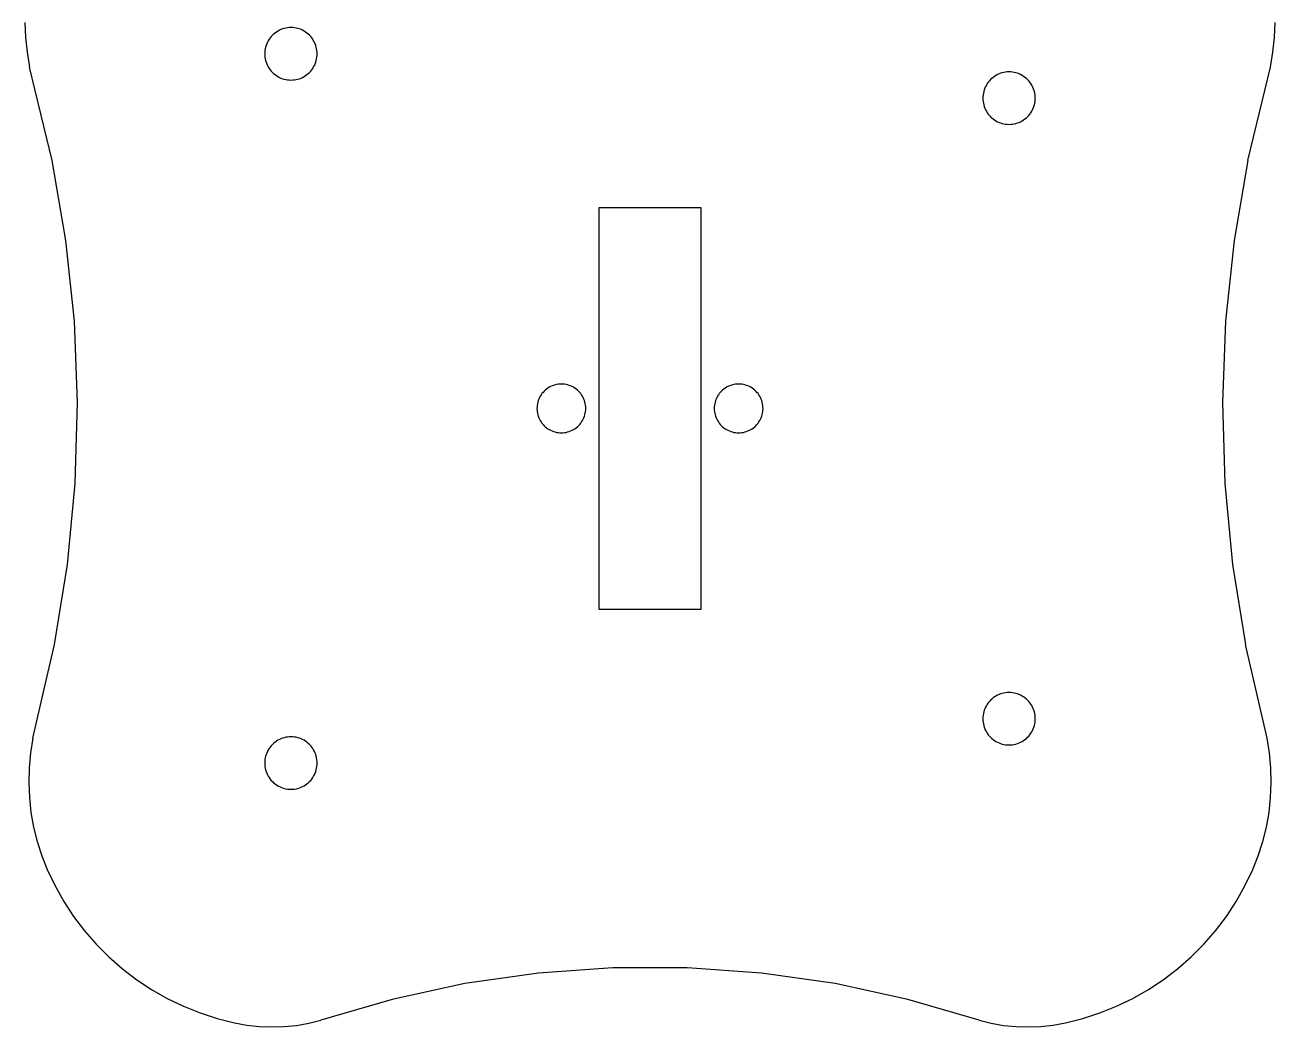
# Model space of a CAD drawing. Extents: x -22.3 to 21.7, y -13.4 to 13.4.
# Drawn here: x 7.222 to 10.553, y -9.896 to -7.226 of the extents above; entities that cross this region are included whole.
import ezdxf

# ---------------------------------------------------------------- set-up
doc = ezdxf.new("R2010")
doc.units = 0
doc.header["$MEASUREMENT"] = 0
doc.layers.get('0').update_dxf_attribs({"linetype": 'CONTINUOUS'})

msp = doc.modelspace()

# ---------------------------------------------------------------- linework, layer by layer
for p, q in [((7.2223, -7.2195), (7.2237, -7.2594)), ((10.5517, -7.2594), (10.5531, -7.2195)), ((7.2237, -7.2594), (7.2277, -7.2991)), ((7.8756, -7.2607), (7.8729, -7.2644)), ((7.8785, -7.2571), (7.8756, -7.2607)), ((7.8816, -7.2538), (7.8785, -7.2571)), ((7.8849, -7.2507), (7.8816, -7.2538)), ((7.8885, -7.2478), (7.8849, -7.2507)), ((7.8922, -7.2451), (7.8885, -7.2478)), ((7.8961, -7.2427), (7.8922, -7.2451)), ((7.9001, -7.2405), (7.8961, -7.2427)), ((7.9043, -7.2386), (7.9001, -7.2405)), ((7.9085, -7.237), (7.9043, -7.2386)), ((7.9129, -7.2357), (7.9085, -7.237)), ((7.9174, -7.2347), (7.9129, -7.2357)), ((7.9219, -7.2339), (7.9174, -7.2347)), ((7.9264, -7.2335), (7.9219, -7.2339)), ((7.931, -7.2333), (7.9264, -7.2335)), ((7.9356, -7.2335), (7.931, -7.2333)), ((7.9401, -7.2339), (7.9356, -7.2335)), ((7.9446, -7.2347), (7.9401, -7.2339)), ((7.9491, -7.2357), (7.9446, -7.2347)), ((7.9535, -7.237), (7.9491, -7.2357)), ((7.9578, -7.2386), (7.9535, -7.237)), ((7.9619, -7.2405), (7.9578, -7.2386)), ((7.966, -7.2427), (7.9619, -7.2405)), ((7.9698, -7.2451), (7.966, -7.2427)), ((7.9736, -7.2478), (7.9698, -7.2451)), ((7.9771, -7.2507), (7.9736, -7.2478)), ((7.9804, -7.2538), (7.9771, -7.2507)), ((7.9836, -7.2571), (7.9804, -7.2538)), ((7.9865, -7.2607), (7.9836, -7.2571)), ((7.9891, -7.2644), (7.9865, -7.2607)), ((10.5477, -7.2991), (10.5517, -7.2594)), ((7.8617, -7.2941), (7.8613, -7.2986)), ((7.8625, -7.2896), (7.8617, -7.2941)), ((7.8635, -7.2851), (7.8625, -7.2896)), ((7.8648, -7.2807), (7.8635, -7.2851)), ((7.8664, -7.2765), (7.8648, -7.2807)), ((7.8683, -7.2723), (7.8664, -7.2765)), ((7.8705, -7.2683), (7.8683, -7.2723)), ((7.8729, -7.2644), (7.8705, -7.2683)), ((7.9915, -7.2683), (7.9891, -7.2644)), ((7.9937, -7.2723), (7.9915, -7.2683)), ((7.9956, -7.2765), (7.9937, -7.2723)), ((7.9972, -7.2807), (7.9956, -7.2765)), ((7.9985, -7.2851), (7.9972, -7.2807)), ((7.9995, -7.2896), (7.9985, -7.2851)), ((8.0003, -7.2941), (7.9995, -7.2896)), ((8.0007, -7.2986), (8.0003, -7.2941)), ((7.2277, -7.2991), (7.2344, -7.3384)), ((7.8613, -7.2986), (7.8611, -7.3032)), ((7.8611, -7.3032), (7.8613, -7.3078)), ((7.8613, -7.3078), (7.8617, -7.3123)), ((7.8617, -7.3123), (7.8625, -7.3168)), ((7.8625, -7.3168), (7.8635, -7.3213)), ((7.8635, -7.3213), (7.8648, -7.3257)), ((7.8648, -7.3257), (7.8664, -7.3299)), ((7.9956, -7.3299), (7.9972, -7.3257)), ((7.9972, -7.3257), (7.9985, -7.3213)), ((7.9985, -7.3213), (7.9995, -7.3168)), ((7.9995, -7.3168), (8.0003, -7.3123)), ((8.0003, -7.3123), (8.0007, -7.3078)), ((8.0009, -7.3032), (8.0007, -7.2986)), ((8.0007, -7.3078), (8.0009, -7.3032)), ((10.541, -7.3384), (10.5477, -7.2991)), ((7.2946, -7.5875), (7.2344, -7.3384)), ((7.8664, -7.3299), (7.8683, -7.3341)), ((7.8683, -7.3341), (7.8705, -7.3381)), ((7.8705, -7.3381), (7.8729, -7.342)), ((7.8729, -7.342), (7.8756, -7.3457)), ((7.8756, -7.3457), (7.8785, -7.3493)), ((7.8785, -7.3493), (7.8816, -7.3526)), ((7.8816, -7.3526), (7.8849, -7.3557)), ((7.8849, -7.3557), (7.8885, -7.3586)), ((7.8885, -7.3586), (7.8922, -7.3613)), ((7.9698, -7.3613), (7.9736, -7.3586)), ((7.9736, -7.3586), (7.9771, -7.3557)), ((7.9771, -7.3557), (7.9804, -7.3526)), ((7.9804, -7.3526), (7.9836, -7.3493)), ((7.9836, -7.3493), (7.9865, -7.3457)), ((7.9865, -7.3457), (7.9891, -7.342)), ((7.9891, -7.342), (7.9915, -7.3381)), ((7.9915, -7.3381), (7.9937, -7.3341)), ((7.9937, -7.3341), (7.9956, -7.3299)), ((9.8095, -7.3608), (9.8056, -7.3632)), ((9.8135, -7.3586), (9.8095, -7.3608)), ((9.8177, -7.3567), (9.8135, -7.3586)), ((9.8219, -7.3551), (9.8177, -7.3567)), ((9.8263, -7.3538), (9.8219, -7.3551)), ((9.8308, -7.3528), (9.8263, -7.3538)), ((9.8353, -7.352), (9.8308, -7.3528)), ((9.8398, -7.3516), (9.8353, -7.352)), ((9.8444, -7.3514), (9.8398, -7.3516)), ((9.849, -7.3516), (9.8444, -7.3514)), ((9.8535, -7.352), (9.849, -7.3516)), ((9.858, -7.3528), (9.8535, -7.352)), ((9.8625, -7.3538), (9.858, -7.3528)), ((9.8669, -7.3551), (9.8625, -7.3538)), ((9.8711, -7.3567), (9.8669, -7.3551)), ((9.8753, -7.3586), (9.8711, -7.3567)), ((9.8793, -7.3608), (9.8753, -7.3586)), ((9.8832, -7.3632), (9.8793, -7.3608)), ((10.4808, -7.5875), (10.541, -7.3384)), ((7.8922, -7.3613), (7.8961, -7.3637)), ((7.8961, -7.3637), (7.9001, -7.3659)), ((7.9001, -7.3659), (7.9043, -7.3678)), ((7.9043, -7.3678), (7.9085, -7.3694)), ((7.9085, -7.3694), (7.9129, -7.3707)), ((7.9129, -7.3707), (7.9174, -7.3717)), ((7.9174, -7.3717), (7.9219, -7.3725)), ((7.9219, -7.3725), (7.9264, -7.3729)), ((7.9264, -7.3729), (7.931, -7.3731)), ((7.931, -7.3731), (7.9356, -7.3729)), ((7.9356, -7.3729), (7.9401, -7.3725)), ((7.9401, -7.3725), (7.9446, -7.3717)), ((7.9446, -7.3717), (7.9491, -7.3707)), ((7.9491, -7.3707), (7.9535, -7.3694)), ((7.9535, -7.3694), (7.9578, -7.3678)), ((7.9578, -7.3678), (7.9619, -7.3659)), ((7.9619, -7.3659), (7.966, -7.3637)), ((7.966, -7.3637), (7.9698, -7.3613)), ((9.7817, -7.3904), (9.7798, -7.3946)), ((9.7839, -7.3864), (9.7817, -7.3904)), ((9.7863, -7.3825), (9.7839, -7.3864)), ((9.789, -7.3788), (9.7863, -7.3825)), ((9.7919, -7.3752), (9.789, -7.3788)), ((9.795, -7.3719), (9.7919, -7.3752)), ((9.7983, -7.3688), (9.795, -7.3719)), ((9.8019, -7.3659), (9.7983, -7.3688)), ((9.8056, -7.3632), (9.8019, -7.3659)), ((9.8869, -7.3659), (9.8832, -7.3632)), ((9.8905, -7.3688), (9.8869, -7.3659)), ((9.8938, -7.3719), (9.8905, -7.3688)), ((9.8969, -7.3752), (9.8938, -7.3719)), ((9.8998, -7.3788), (9.8969, -7.3752)), ((9.9025, -7.3825), (9.8998, -7.3788)), ((9.9049, -7.3864), (9.9025, -7.3825)), ((9.9071, -7.3904), (9.9049, -7.3864)), ((9.909, -7.3946), (9.9071, -7.3904)), ((9.7747, -7.4167), (9.7745, -7.4213)), ((9.7745, -7.4213), (9.7747, -7.4259)), ((9.7751, -7.4122), (9.7747, -7.4167)), ((9.7747, -7.4259), (9.7751, -7.4304)), ((9.7759, -7.4077), (9.7751, -7.4122)), ((9.7769, -7.4032), (9.7759, -7.4077)), ((9.7782, -7.3988), (9.7769, -7.4032)), ((9.7798, -7.3946), (9.7782, -7.3988)), ((9.9106, -7.3988), (9.909, -7.3946)), ((9.9119, -7.4032), (9.9106, -7.3988)), ((9.9129, -7.4077), (9.9119, -7.4032)), ((9.9137, -7.4122), (9.9129, -7.4077)), ((9.9141, -7.4167), (9.9137, -7.4122)), ((9.9137, -7.4304), (9.9141, -7.4259)), ((9.9143, -7.4213), (9.9141, -7.4167)), ((9.9141, -7.4259), (9.9143, -7.4213)), ((9.7751, -7.4304), (9.7759, -7.4349)), ((9.7759, -7.4349), (9.7769, -7.4394)), ((9.7769, -7.4394), (9.7782, -7.4438)), ((9.7782, -7.4438), (9.7798, -7.4481)), ((9.7798, -7.4481), (9.7817, -7.4522)), ((9.7817, -7.4522), (9.7839, -7.4562)), ((9.7839, -7.4562), (9.7863, -7.4601)), ((9.7863, -7.4601), (9.789, -7.4638)), ((9.8998, -7.4638), (9.9025, -7.4601)), ((9.9025, -7.4601), (9.9049, -7.4562)), ((9.9049, -7.4562), (9.9071, -7.4522)), ((9.9071, -7.4522), (9.909, -7.4481)), ((9.909, -7.4481), (9.9106, -7.4438)), ((9.9106, -7.4438), (9.9119, -7.4394)), ((9.9119, -7.4394), (9.9129, -7.4349)), ((9.9129, -7.4349), (9.9137, -7.4304)), ((9.789, -7.4638), (9.7919, -7.4674)), ((9.7919, -7.4674), (9.795, -7.4707)), ((9.795, -7.4707), (9.7983, -7.4738)), ((9.7983, -7.4738), (9.8019, -7.4767)), ((9.8019, -7.4767), (9.8056, -7.4794)), ((9.8056, -7.4794), (9.8095, -7.4818)), ((9.8095, -7.4818), (9.8135, -7.484)), ((9.8135, -7.484), (9.8177, -7.4859)), ((9.8177, -7.4859), (9.8219, -7.4875)), ((9.8219, -7.4875), (9.8263, -7.4888)), ((9.8263, -7.4888), (9.8308, -7.4898)), ((9.8308, -7.4898), (9.8353, -7.4906)), ((9.8353, -7.4906), (9.8398, -7.491)), ((9.8398, -7.491), (9.8444, -7.4912)), ((9.8444, -7.4912), (9.849, -7.491)), ((9.849, -7.491), (9.8535, -7.4906)), ((9.8535, -7.4906), (9.858, -7.4898)), ((9.858, -7.4898), (9.8625, -7.4888)), ((9.8625, -7.4888), (9.8669, -7.4875)), ((9.8669, -7.4875), (9.8711, -7.4859)), ((9.8711, -7.4859), (9.8753, -7.484)), ((9.8753, -7.484), (9.8793, -7.4818)), ((9.8793, -7.4818), (9.8832, -7.4794)), ((9.8832, -7.4794), (9.8869, -7.4767)), ((9.8869, -7.4767), (9.8905, -7.4738)), ((9.8905, -7.4738), (9.8938, -7.4707)), ((9.8938, -7.4707), (9.8969, -7.4674)), ((9.8969, -7.4674), (9.8998, -7.4638)), ((7.3314, -7.8007), (7.2946, -7.5875)), ((10.4808, -7.5875), (10.444, -7.8007)), ((8.7519, -7.7126), (9.0235, -7.7126)), ((8.7519, -8.7835), (8.7519, -7.7126)), ((9.0235, -7.7126), (9.0235, -8.7835)), ((7.354, -8.0159), (7.3314, -7.8007)), ((10.444, -7.8007), (10.4215, -8.0159)), ((7.3622, -8.2321), (7.354, -8.0159)), ((10.4215, -8.0159), (10.4132, -8.2321)), ((8.619, -8.1918), (8.6154, -8.1941)), ((8.6228, -8.1898), (8.619, -8.1918)), ((8.6266, -8.1881), (8.6228, -8.1898)), ((8.6306, -8.1866), (8.6266, -8.1881)), ((8.6347, -8.1853), (8.6306, -8.1866)), ((8.6388, -8.1844), (8.6347, -8.1853)), ((8.643, -8.1837), (8.6388, -8.1844)), ((8.6472, -8.1833), (8.643, -8.1837)), ((8.6515, -8.1831), (8.6472, -8.1833)), ((8.6557, -8.1833), (8.6515, -8.1831)), ((8.66, -8.1837), (8.6557, -8.1833)), ((8.6642, -8.1844), (8.66, -8.1837)), ((8.6683, -8.1853), (8.6642, -8.1844)), ((8.6724, -8.1866), (8.6683, -8.1853)), ((8.6763, -8.1881), (8.6724, -8.1866)), ((8.6802, -8.1898), (8.6763, -8.1881)), ((8.684, -8.1918), (8.6802, -8.1898)), ((8.6876, -8.1941), (8.684, -8.1918)), ((9.0914, -8.1918), (9.0878, -8.1941)), ((9.0952, -8.1898), (9.0914, -8.1918)), ((9.0991, -8.1881), (9.0952, -8.1898)), ((9.103, -8.1866), (9.0991, -8.1881)), ((9.1071, -8.1853), (9.103, -8.1866)), ((9.1113, -8.1844), (9.1071, -8.1853)), ((9.1154, -8.1837), (9.1113, -8.1844)), ((9.1197, -8.1833), (9.1154, -8.1837)), ((9.1239, -8.1831), (9.1197, -8.1833)), ((9.1282, -8.1833), (9.1239, -8.1831)), ((9.1324, -8.1837), (9.1282, -8.1833)), ((9.1366, -8.1844), (9.1324, -8.1837)), ((9.1407, -8.1853), (9.1366, -8.1844)), ((9.1448, -8.1866), (9.1407, -8.1853)), ((9.1488, -8.1881), (9.1448, -8.1866)), ((9.1527, -8.1898), (9.1488, -8.1881)), ((9.1564, -8.1918), (9.1527, -8.1898)), ((9.16, -8.1941), (9.1564, -8.1918)), ((8.5915, -8.2232), (8.59, -8.2272)), ((8.5932, -8.2193), (8.5915, -8.2232)), ((8.5952, -8.2156), (8.5932, -8.2193)), ((8.5975, -8.212), (8.5952, -8.2156)), ((8.5999, -8.2085), (8.5975, -8.212)), ((8.6026, -8.2052), (8.5999, -8.2085)), ((8.6055, -8.2021), (8.6026, -8.2052)), ((8.6087, -8.1992), (8.6055, -8.2021)), ((8.6119, -8.1965), (8.6087, -8.1992)), ((8.6154, -8.1941), (8.6119, -8.1965)), ((8.691, -8.1965), (8.6876, -8.1941)), ((8.6943, -8.1992), (8.691, -8.1965)), ((8.6974, -8.2021), (8.6943, -8.1992)), ((8.7003, -8.2052), (8.6974, -8.2021)), ((8.703, -8.2085), (8.7003, -8.2052)), ((8.7055, -8.212), (8.703, -8.2085)), ((8.7077, -8.2156), (8.7055, -8.212)), ((8.7097, -8.2193), (8.7077, -8.2156)), ((8.7115, -8.2232), (8.7097, -8.2193)), ((8.713, -8.2272), (8.7115, -8.2232)), ((9.0639, -8.2232), (9.0624, -8.2272)), ((9.0657, -8.2193), (9.0639, -8.2232)), ((9.0677, -8.2156), (9.0657, -8.2193)), ((9.0699, -8.212), (9.0677, -8.2156)), ((9.0724, -8.2085), (9.0699, -8.212)), ((9.0751, -8.2052), (9.0724, -8.2085)), ((9.078, -8.2021), (9.0751, -8.2052)), ((9.0811, -8.1992), (9.078, -8.2021)), ((9.0844, -8.1965), (9.0811, -8.1992)), ((9.0878, -8.1941), (9.0844, -8.1965)), ((9.1635, -8.1965), (9.16, -8.1941)), ((9.1668, -8.1992), (9.1635, -8.1965)), ((9.1699, -8.2021), (9.1668, -8.1992)), ((9.1728, -8.2052), (9.1699, -8.2021)), ((9.1755, -8.2085), (9.1728, -8.2052)), ((9.1779, -8.212), (9.1755, -8.2085)), ((9.1802, -8.2156), (9.1779, -8.212)), ((9.1822, -8.2193), (9.1802, -8.2156)), ((9.1839, -8.2232), (9.1822, -8.2193)), ((9.1854, -8.2272), (9.1839, -8.2232)), ((7.3561, -8.4484), (7.3622, -8.2321)), ((8.5867, -8.2438), (8.5865, -8.2481)), ((8.5865, -8.2481), (8.5867, -8.2523)), ((8.5871, -8.2396), (8.5867, -8.2438)), ((8.5867, -8.2523), (8.5871, -8.2566)), ((8.5878, -8.2354), (8.5871, -8.2396)), ((8.5871, -8.2566), (8.5878, -8.2608)), ((8.5887, -8.2313), (8.5878, -8.2354)), ((8.59, -8.2272), (8.5887, -8.2313)), ((8.7142, -8.2313), (8.713, -8.2272)), ((8.7152, -8.2354), (8.7142, -8.2313)), ((8.7159, -8.2396), (8.7152, -8.2354)), ((8.7152, -8.2608), (8.7159, -8.2566)), ((8.7163, -8.2438), (8.7159, -8.2396)), ((8.7159, -8.2566), (8.7163, -8.2523)), ((8.7164, -8.2481), (8.7163, -8.2438)), ((8.7163, -8.2523), (8.7164, -8.2481)), ((9.0591, -8.2438), (9.059, -8.2481)), ((9.059, -8.2481), (9.0591, -8.2523)), ((9.0595, -8.2396), (9.0591, -8.2438)), ((9.0591, -8.2523), (9.0595, -8.2566)), ((9.0602, -8.2354), (9.0595, -8.2396)), ((9.0595, -8.2566), (9.0602, -8.2608)), ((9.0612, -8.2313), (9.0602, -8.2354)), ((9.0624, -8.2272), (9.0612, -8.2313)), ((9.1867, -8.2313), (9.1854, -8.2272)), ((9.1876, -8.2354), (9.1867, -8.2313)), ((9.1883, -8.2396), (9.1876, -8.2354)), ((9.1876, -8.2608), (9.1883, -8.2566)), ((9.1887, -8.2438), (9.1883, -8.2396)), ((9.1883, -8.2566), (9.1887, -8.2523)), ((9.1889, -8.2481), (9.1887, -8.2438)), ((9.1887, -8.2523), (9.1889, -8.2481)), ((10.4132, -8.2321), (10.4193, -8.4484)), ((8.5878, -8.2608), (8.5887, -8.2649)), ((8.5887, -8.2649), (8.59, -8.269)), ((8.59, -8.269), (8.5915, -8.2729)), ((8.5915, -8.2729), (8.5932, -8.2768)), ((8.5932, -8.2768), (8.5952, -8.2806)), ((8.5952, -8.2806), (8.5975, -8.2842)), ((8.5975, -8.2842), (8.5999, -8.2876)), ((8.5999, -8.2876), (8.6026, -8.2909)), ((8.6026, -8.2909), (8.6055, -8.294)), ((8.6974, -8.294), (8.7003, -8.2909)), ((8.7003, -8.2909), (8.703, -8.2876)), ((8.703, -8.2876), (8.7055, -8.2842)), ((8.7055, -8.2842), (8.7077, -8.2806)), ((8.7077, -8.2806), (8.7097, -8.2768)), ((8.7097, -8.2768), (8.7115, -8.2729)), ((8.7115, -8.2729), (8.713, -8.269)), ((8.713, -8.269), (8.7142, -8.2649)), ((8.7142, -8.2649), (8.7152, -8.2608)), ((9.0602, -8.2608), (9.0612, -8.2649)), ((9.0612, -8.2649), (9.0624, -8.269)), ((9.0624, -8.269), (9.0639, -8.2729)), ((9.0639, -8.2729), (9.0657, -8.2768)), ((9.0657, -8.2768), (9.0677, -8.2806)), ((9.0677, -8.2806), (9.0699, -8.2842)), ((9.0699, -8.2842), (9.0724, -8.2876)), ((9.0724, -8.2876), (9.0751, -8.2909)), ((9.0751, -8.2909), (9.078, -8.294)), ((9.1699, -8.294), (9.1728, -8.2909)), ((9.1728, -8.2909), (9.1755, -8.2876)), ((9.1755, -8.2876), (9.1779, -8.2842)), ((9.1779, -8.2842), (9.1802, -8.2806)), ((9.1802, -8.2806), (9.1822, -8.2768)), ((9.1822, -8.2768), (9.1839, -8.2729)), ((9.1839, -8.2729), (9.1854, -8.269)), ((9.1854, -8.269), (9.1867, -8.2649)), ((9.1867, -8.2649), (9.1876, -8.2608)), ((8.6055, -8.294), (8.6087, -8.2969)), ((8.6087, -8.2969), (8.6119, -8.2996)), ((8.6119, -8.2996), (8.6154, -8.3021)), ((8.6154, -8.3021), (8.619, -8.3043)), ((8.619, -8.3043), (8.6228, -8.3063)), ((8.6228, -8.3063), (8.6266, -8.3081)), ((8.6266, -8.3081), (8.6306, -8.3096)), ((8.6306, -8.3096), (8.6347, -8.3108)), ((8.6347, -8.3108), (8.6388, -8.3118)), ((8.6388, -8.3118), (8.643, -8.3125)), ((8.643, -8.3125), (8.6472, -8.3129)), ((8.6472, -8.3129), (8.6515, -8.313)), ((8.6515, -8.313), (8.6557, -8.3129)), ((8.6557, -8.3129), (8.66, -8.3125)), ((8.66, -8.3125), (8.6642, -8.3118)), ((8.6642, -8.3118), (8.6683, -8.3108)), ((8.6683, -8.3108), (8.6724, -8.3096)), ((8.6724, -8.3096), (8.6763, -8.3081)), ((8.6763, -8.3081), (8.6802, -8.3063)), ((8.6802, -8.3063), (8.684, -8.3043)), ((8.684, -8.3043), (8.6876, -8.3021)), ((8.6876, -8.3021), (8.691, -8.2996)), ((8.691, -8.2996), (8.6943, -8.2969)), ((8.6943, -8.2969), (8.6974, -8.294)), ((9.078, -8.294), (9.0811, -8.2969)), ((9.0811, -8.2969), (9.0844, -8.2996)), ((9.0844, -8.2996), (9.0878, -8.3021)), ((9.0878, -8.3021), (9.0914, -8.3043)), ((9.0914, -8.3043), (9.0952, -8.3063)), ((9.0952, -8.3063), (9.0991, -8.3081)), ((9.0991, -8.3081), (9.103, -8.3096)), ((9.103, -8.3096), (9.1071, -8.3108)), ((9.1071, -8.3108), (9.1113, -8.3118)), ((9.1113, -8.3118), (9.1154, -8.3125)), ((9.1154, -8.3125), (9.1197, -8.3129)), ((9.1197, -8.3129), (9.1239, -8.313)), ((9.1239, -8.313), (9.1282, -8.3129)), ((9.1282, -8.3129), (9.1324, -8.3125)), ((9.1324, -8.3125), (9.1366, -8.3118)), ((9.1366, -8.3118), (9.1407, -8.3108)), ((9.1407, -8.3108), (9.1448, -8.3096)), ((9.1448, -8.3096), (9.1488, -8.3081)), ((9.1488, -8.3081), (9.1527, -8.3063)), ((9.1527, -8.3063), (9.1564, -8.3043)), ((9.1564, -8.3043), (9.16, -8.3021)), ((9.16, -8.3021), (9.1635, -8.2996)), ((9.1635, -8.2996), (9.1668, -8.2969)), ((9.1668, -8.2969), (9.1699, -8.294)), ((7.3356, -8.6638), (7.3561, -8.4484)), ((10.4193, -8.4484), (10.4398, -8.6638)), ((7.3009, -8.8774), (7.3356, -8.6638)), ((10.4398, -8.6638), (10.4745, -8.8774)), ((9.0235, -8.7835), (8.7519, -8.7835)), ((7.2432, -9.1269), (7.3009, -8.8774)), ((10.5322, -9.1269), (10.4745, -8.8774)), ((9.795, -9.0254), (9.7919, -9.0288)), ((9.7983, -9.0223), (9.795, -9.0254)), ((9.8019, -9.0194), (9.7983, -9.0223)), ((9.8056, -9.0167), (9.8019, -9.0194)), ((9.8095, -9.0143), (9.8056, -9.0167)), ((9.8135, -9.0122), (9.8095, -9.0143)), ((9.8177, -9.0103), (9.8135, -9.0122)), ((9.8219, -9.0087), (9.8177, -9.0103)), ((9.8263, -9.0074), (9.8219, -9.0087)), ((9.8308, -9.0063), (9.8263, -9.0074)), ((9.8353, -9.0056), (9.8308, -9.0063)), ((9.8398, -9.0051), (9.8353, -9.0056)), ((9.8444, -9.005), (9.8398, -9.0051)), ((9.849, -9.0051), (9.8444, -9.005)), ((9.8535, -9.0056), (9.849, -9.0051)), ((9.858, -9.0063), (9.8535, -9.0056)), ((9.8625, -9.0074), (9.858, -9.0063)), ((9.8669, -9.0087), (9.8625, -9.0074)), ((9.8711, -9.0103), (9.8669, -9.0087)), ((9.8753, -9.0122), (9.8711, -9.0103)), ((9.8793, -9.0143), (9.8753, -9.0122)), ((9.8832, -9.0167), (9.8793, -9.0143)), ((9.8869, -9.0194), (9.8832, -9.0167)), ((9.8905, -9.0223), (9.8869, -9.0194)), ((9.8938, -9.0254), (9.8905, -9.0223)), ((9.8969, -9.0288), (9.8938, -9.0254)), ((9.7769, -9.0568), (9.7759, -9.0612)), ((9.7782, -9.0524), (9.7769, -9.0568)), ((9.7798, -9.0481), (9.7782, -9.0524)), ((9.7817, -9.0439), (9.7798, -9.0481)), ((9.7839, -9.0399), (9.7817, -9.0439)), ((9.7863, -9.036), (9.7839, -9.0399)), ((9.789, -9.0323), (9.7863, -9.036)), ((9.7919, -9.0288), (9.789, -9.0323)), ((9.8998, -9.0323), (9.8969, -9.0288)), ((9.9025, -9.036), (9.8998, -9.0323)), ((9.9049, -9.0399), (9.9025, -9.036)), ((9.9071, -9.0439), (9.9049, -9.0399)), ((9.909, -9.0481), (9.9071, -9.0439)), ((9.9106, -9.0524), (9.909, -9.0481)), ((9.9119, -9.0568), (9.9106, -9.0524)), ((9.9129, -9.0612), (9.9119, -9.0568)), ((9.7747, -9.0703), (9.7745, -9.0749)), ((9.7745, -9.0749), (9.7747, -9.0794)), ((9.7751, -9.0657), (9.7747, -9.0703)), ((9.7747, -9.0794), (9.7751, -9.084)), ((9.7759, -9.0612), (9.7751, -9.0657)), ((9.7751, -9.084), (9.7759, -9.0885)), ((9.7759, -9.0885), (9.7769, -9.0929)), ((9.9119, -9.0929), (9.9129, -9.0885)), ((9.9137, -9.0657), (9.9129, -9.0612)), ((9.9129, -9.0885), (9.9137, -9.084)), ((9.9141, -9.0703), (9.9137, -9.0657)), ((9.9137, -9.084), (9.9141, -9.0794)), ((9.9143, -9.0749), (9.9141, -9.0703)), ((9.9141, -9.0794), (9.9143, -9.0749)), ((7.9129, -9.1255), (7.9085, -9.1268)), ((7.9174, -9.1244), (7.9129, -9.1255)), ((7.9219, -9.1237), (7.9174, -9.1244)), ((7.9264, -9.1232), (7.9219, -9.1237)), ((7.931, -9.1231), (7.9264, -9.1232)), ((7.9356, -9.1232), (7.931, -9.1231)), ((7.9401, -9.1237), (7.9356, -9.1232)), ((7.9446, -9.1244), (7.9401, -9.1237)), ((7.9491, -9.1255), (7.9446, -9.1244)), ((7.9535, -9.1268), (7.9491, -9.1255)), ((9.7769, -9.0929), (9.7782, -9.0973)), ((9.7782, -9.0973), (9.7798, -9.1016)), ((9.7798, -9.1016), (9.7817, -9.1058)), ((9.7817, -9.1058), (9.7839, -9.1098)), ((9.7839, -9.1098), (9.7863, -9.1137)), ((9.7863, -9.1137), (9.789, -9.1174)), ((9.789, -9.1174), (9.7919, -9.1209)), ((9.7919, -9.1209), (9.795, -9.1243)), ((9.795, -9.1243), (9.7983, -9.1274)), ((9.8905, -9.1274), (9.8938, -9.1243)), ((9.8938, -9.1243), (9.8969, -9.1209)), ((9.8969, -9.1209), (9.8998, -9.1174)), ((9.8998, -9.1174), (9.9025, -9.1137)), ((9.9025, -9.1137), (9.9049, -9.1098)), ((9.9049, -9.1098), (9.9071, -9.1058)), ((9.9071, -9.1058), (9.909, -9.1016)), ((9.909, -9.1016), (9.9106, -9.0973)), ((9.9106, -9.0973), (9.9119, -9.0929)), ((7.2432, -9.1269), (7.2369, -9.1661)), ((7.8705, -9.158), (7.8683, -9.1621)), ((7.8729, -9.1541), (7.8705, -9.158)), ((7.8756, -9.1504), (7.8729, -9.1541)), ((7.8785, -9.1469), (7.8756, -9.1504)), ((7.8816, -9.1435), (7.8785, -9.1469)), ((7.8849, -9.1404), (7.8816, -9.1435)), ((7.8885, -9.1375), (7.8849, -9.1404)), ((7.8922, -9.1349), (7.8885, -9.1375)), ((7.8961, -9.1324), (7.8922, -9.1349)), ((7.9001, -9.1303), (7.8961, -9.1324)), ((7.9043, -9.1284), (7.9001, -9.1303)), ((7.9085, -9.1268), (7.9043, -9.1284)), ((7.9578, -9.1284), (7.9535, -9.1268)), ((7.9619, -9.1303), (7.9578, -9.1284)), ((7.966, -9.1324), (7.9619, -9.1303)), ((7.9698, -9.1349), (7.966, -9.1324)), ((7.9736, -9.1375), (7.9698, -9.1349)), ((7.9771, -9.1404), (7.9736, -9.1375)), ((7.9804, -9.1435), (7.9771, -9.1404)), ((7.9836, -9.1469), (7.9804, -9.1435)), ((7.9865, -9.1504), (7.9836, -9.1469)), ((7.9891, -9.1541), (7.9865, -9.1504)), ((7.9915, -9.158), (7.9891, -9.1541)), ((7.9937, -9.1621), (7.9915, -9.158)), ((9.7983, -9.1274), (9.8019, -9.1303)), ((9.8019, -9.1303), (9.8056, -9.133)), ((9.8056, -9.133), (9.8095, -9.1354)), ((9.8095, -9.1354), (9.8135, -9.1375)), ((9.8135, -9.1375), (9.8177, -9.1394)), ((9.8177, -9.1394), (9.8219, -9.141)), ((9.8219, -9.141), (9.8263, -9.1424)), ((9.8263, -9.1424), (9.8308, -9.1434)), ((9.8308, -9.1434), (9.8353, -9.1441)), ((9.8353, -9.1441), (9.8398, -9.1446)), ((9.8398, -9.1446), (9.8444, -9.1447)), ((9.8444, -9.1447), (9.849, -9.1446)), ((9.849, -9.1446), (9.8535, -9.1441)), ((9.8535, -9.1441), (9.858, -9.1434)), ((9.858, -9.1434), (9.8625, -9.1424)), ((9.8625, -9.1424), (9.8669, -9.141)), ((9.8669, -9.141), (9.8711, -9.1394)), ((9.8711, -9.1394), (9.8753, -9.1375)), ((9.8753, -9.1375), (9.8793, -9.1354)), ((9.8793, -9.1354), (9.8832, -9.133)), ((9.8832, -9.133), (9.8869, -9.1303)), ((9.8869, -9.1303), (9.8905, -9.1274)), ((10.5385, -9.1661), (10.5322, -9.1269)), ((7.2369, -9.1661), (7.2333, -9.2056)), ((7.8613, -9.1884), (7.8611, -9.193)), ((7.8617, -9.1838), (7.8613, -9.1884)), ((7.8625, -9.1793), (7.8617, -9.1838)), ((7.8635, -9.1749), (7.8625, -9.1793)), ((7.8648, -9.1705), (7.8635, -9.1749)), ((7.8664, -9.1662), (7.8648, -9.1705)), ((7.8683, -9.1621), (7.8664, -9.1662)), ((7.9956, -9.1662), (7.9937, -9.1621)), ((7.9972, -9.1705), (7.9956, -9.1662)), ((7.9985, -9.1749), (7.9972, -9.1705)), ((7.9995, -9.1793), (7.9985, -9.1749)), ((8.0003, -9.1838), (7.9995, -9.1793)), ((8.0007, -9.1884), (8.0003, -9.1838)), ((8.0009, -9.193), (8.0007, -9.1884)), ((10.5421, -9.2056), (10.5385, -9.1661)), ((7.2333, -9.2056), (7.2323, -9.2453)), ((7.8611, -9.193), (7.8613, -9.1975)), ((7.8613, -9.1975), (7.8617, -9.2021)), ((7.8617, -9.2021), (7.8625, -9.2066)), ((7.8625, -9.2066), (7.8635, -9.211)), ((7.8635, -9.211), (7.8648, -9.2154)), ((7.8648, -9.2154), (7.8664, -9.2197)), ((7.8664, -9.2197), (7.8683, -9.2239)), ((7.8683, -9.2239), (7.8705, -9.2279)), ((7.9915, -9.2279), (7.9937, -9.2239)), ((7.9937, -9.2239), (7.9956, -9.2197)), ((7.9956, -9.2197), (7.9972, -9.2154)), ((7.9972, -9.2154), (7.9985, -9.211)), ((7.9985, -9.211), (7.9995, -9.2066)), ((7.9995, -9.2066), (8.0003, -9.2021)), ((8.0003, -9.2021), (8.0007, -9.1975)), ((8.0007, -9.1975), (8.0009, -9.193)), ((10.5431, -9.2453), (10.5421, -9.2056)), ((7.2323, -9.2453), (7.2339, -9.285)), ((7.8705, -9.2279), (7.8729, -9.2318)), ((7.8729, -9.2318), (7.8756, -9.2355)), ((7.8756, -9.2355), (7.8785, -9.239)), ((7.8785, -9.239), (7.8816, -9.2424)), ((7.8816, -9.2424), (7.8849, -9.2455)), ((7.8849, -9.2455), (7.8885, -9.2484)), ((7.8885, -9.2484), (7.8922, -9.2511)), ((7.8922, -9.2511), (7.8961, -9.2535)), ((7.8961, -9.2535), (7.9001, -9.2556)), ((7.9001, -9.2556), (7.9043, -9.2575)), ((7.9043, -9.2575), (7.9085, -9.2591)), ((7.9085, -9.2591), (7.9129, -9.2605)), ((7.9491, -9.2605), (7.9535, -9.2591)), ((7.9535, -9.2591), (7.9578, -9.2575)), ((7.9578, -9.2575), (7.9619, -9.2556)), ((7.9619, -9.2556), (7.966, -9.2535)), ((7.966, -9.2535), (7.9698, -9.2511)), ((7.9698, -9.2511), (7.9736, -9.2484)), ((7.9736, -9.2484), (7.9771, -9.2455)), ((7.9771, -9.2455), (7.9804, -9.2424)), ((7.9804, -9.2424), (7.9836, -9.239)), ((7.9836, -9.239), (7.9865, -9.2355)), ((7.9865, -9.2355), (7.9891, -9.2318)), ((7.9891, -9.2318), (7.9915, -9.2279)), ((10.5415, -9.285), (10.5431, -9.2453)), ((7.2339, -9.285), (7.2383, -9.3245)), ((7.9129, -9.2605), (7.9174, -9.2615)), ((7.9174, -9.2615), (7.9219, -9.2622)), ((7.9219, -9.2622), (7.9264, -9.2627)), ((7.9264, -9.2627), (7.931, -9.2628)), ((7.931, -9.2628), (7.9356, -9.2627)), ((7.9356, -9.2627), (7.9401, -9.2622)), ((7.9401, -9.2622), (7.9446, -9.2615)), ((7.9446, -9.2615), (7.9491, -9.2605)), ((10.5371, -9.3245), (10.5415, -9.285)), ((7.2383, -9.3245), (7.2453, -9.3636)), ((10.5301, -9.3636), (10.5371, -9.3245)), ((7.2453, -9.3636), (7.2549, -9.4022)), ((10.5205, -9.4022), (10.5301, -9.3636)), ((7.2549, -9.4022), (7.267, -9.44)), ((10.5084, -9.44), (10.5205, -9.4022)), ((7.267, -9.44), (7.2817, -9.4769)), ((10.4937, -9.4769), (10.5084, -9.44)), ((7.2817, -9.4769), (7.3023, -9.52)), ((10.4731, -9.52), (10.4937, -9.4769)), ((7.3023, -9.52), (7.3258, -9.5616)), ((10.4496, -9.5616), (10.4731, -9.52)), ((7.3258, -9.5616), (7.352, -9.6016)), ((10.4234, -9.6016), (10.4496, -9.5616)), ((7.352, -9.6016), (7.3809, -9.6397)), ((10.3945, -9.6397), (10.4234, -9.6016)), ((7.3809, -9.6397), (7.4123, -9.6758)), ((10.3631, -9.6758), (10.3945, -9.6397)), ((7.4123, -9.6758), (7.446, -9.7096)), ((10.3294, -9.7096), (10.3631, -9.6758)), ((7.446, -9.7096), (7.4819, -9.7412)), ((10.2935, -9.7412), (10.3294, -9.7096)), ((7.4819, -9.7412), (7.5199, -9.7702)), ((8.5908, -9.7526), (8.3945, -9.7806)), ((8.7886, -9.7385), (8.5908, -9.7526)), ((8.9868, -9.7385), (8.7886, -9.7385)), ((9.1846, -9.7526), (8.9868, -9.7385)), ((9.3809, -9.7806), (9.1846, -9.7526)), ((10.2555, -9.7702), (10.2935, -9.7412)), ((7.5199, -9.7702), (7.5598, -9.7966)), ((8.3945, -9.7806), (8.2007, -9.8226)), ((9.5747, -9.8226), (9.3809, -9.7806)), ((10.2157, -9.7966), (10.2555, -9.7702)), ((7.5598, -9.7966), (7.6013, -9.8202)), ((7.6013, -9.8202), (7.6443, -9.841)), ((8.2007, -9.8226), (8.0104, -9.8781)), ((9.765, -9.8781), (9.5747, -9.8226)), ((10.1311, -9.841), (10.1741, -9.8202)), ((10.1741, -9.8202), (10.2157, -9.7966)), ((7.6443, -9.841), (7.6887, -9.8589)), ((10.0867, -9.8589), (10.1311, -9.841)), ((7.6887, -9.8589), (7.7341, -9.8737)), ((7.7341, -9.8737), (7.7805, -9.8854)), ((7.7805, -9.8854), (7.8131, -9.8914)), ((7.8131, -9.8914), (7.8461, -9.895)), ((7.9124, -9.8952), (7.9455, -9.8918)), ((7.9455, -9.8918), (7.9782, -9.8861)), ((7.9782, -9.8861), (8.0104, -9.8781)), ((9.765, -9.8781), (9.7972, -9.8861)), ((9.7972, -9.8861), (9.8299, -9.8918)), ((9.8299, -9.8918), (9.863, -9.8952)), ((9.9293, -9.895), (9.9623, -9.8914)), ((9.9623, -9.8914), (9.995, -9.8854)), ((9.995, -9.8854), (10.0413, -9.8737)), ((10.0413, -9.8737), (10.0867, -9.8589)), ((7.8461, -9.895), (7.8793, -9.8962)), ((7.8793, -9.8962), (7.9124, -9.8952)), ((9.863, -9.8952), (9.8961, -9.8962)), ((9.8961, -9.8962), (9.9293, -9.895))]:
    msp.add_line(p, q)

doc.saveas('drawing.dxf')
